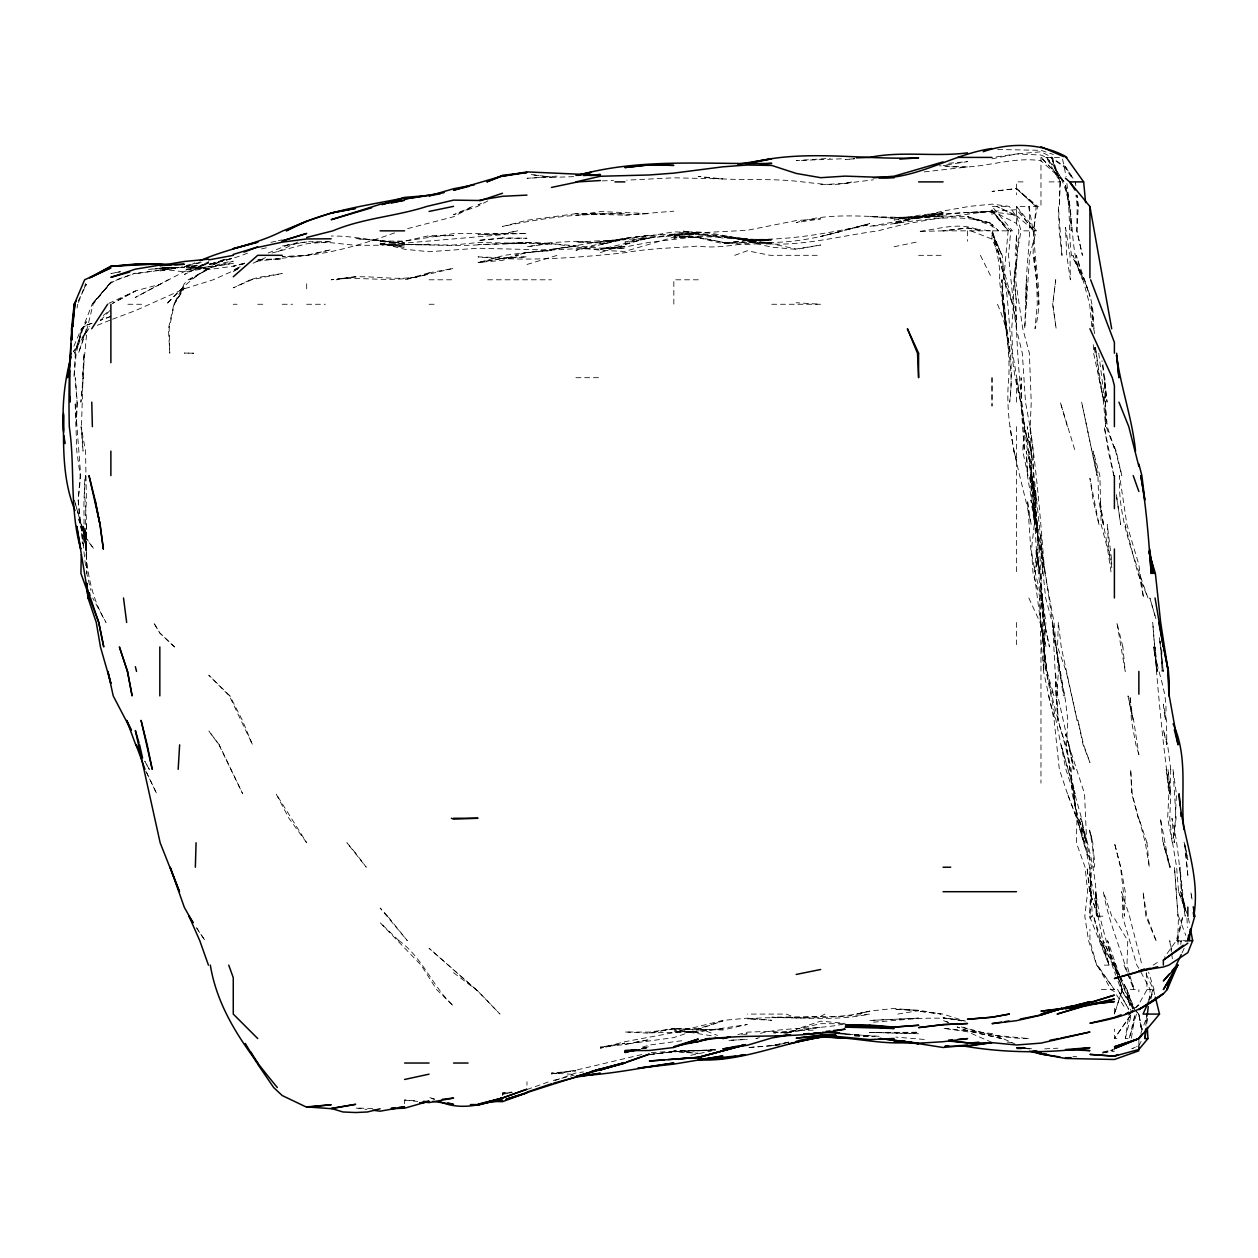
<?xml version="1.0" encoding="UTF-8"?>
<svg xmlns="http://www.w3.org/2000/svg" width="1258" height="1258" viewBox="0 0 1258 1258"><rect width="100%" height="100%" fill="white"/><g stroke="black" fill="none" stroke-linecap="round" stroke-linejoin="round"><path stroke-width="0.75" stroke-dasharray="5 3.75" d="M1178.007 944.412L1178.054 940.654L1177.881 944.412M1176.372 795.669L1174.201 842.75L1171.953 818.266C1179.973 850.518 1179.705 883.619 1185.178 916.17L1179.91 867.218L1181.215 891.702L1185.791 908.638M1187.819 940.654L1177.692 940.654L1178.494 916.17L1185.822 935.402M992.012 158.822L1016.495 153.963L1040.964 151.793L1052.301 157.407L1060.305 181.891L1059.252 206.359L1060.038 181.891L1051.499 157.407L1060.038 181.891L1046.404 157.407L1040.964 155.033L1016.495 153.963L994.386 157.14M1078.263 206.359L1076.927 195.069L1078.263 206.359L1076.974 230.843L1082.446 255.311L1076.754 230.843L1077.194 206.359L1075.952 195.069M943.217 230.843L918.592 231.456C938.908 229.333 960.326 221.031 980.092 230.843L967.544 227.997L943.06 230.843L967.544 227.997L990.565 230.843L992.012 231.912C1002.013 263.677 1012.596 295.504 1016.338 328.747L1022.329 353.215L1025.506 402.167L1030.003 426.651L1031.418 451.119L1041.844 549.023L1052.584 622.458L1057.695 720.362L1065.856 744.846L1071.156 769.314L1072.115 793.798L1078.373 818.266L1086.535 842.75L1078.924 818.266L1089.664 867.218L1092.321 916.17L1089.931 918.371L1091.221 891.702L1089.931 867.218L1090.623 891.702L1089.522 916.17L1109.006 965.122L1104.241 965.122M1145.834 1025.364L1146.51 1014.074M73.892 346.233L81.33 328.747L86.409 325.224L93.391 322.724L86.409 325.193L83.059 328.747L74.584 353.215L82.179 328.747L76.172 353.215L73.97 377.699L75.338 353.215L81.943 328.747L86.409 321.749L82.509 328.747L92.117 304.263L110.877 282.185L91.96 304.263L110.877 283.129L116.475 279.795L135.361 273.159L110.877 282.185L93.108 304.263L87.101 328.747L82.556 377.699L84.05 353.215L83.5 377.699L80.889 402.167L82.997 377.699L81.471 426.651L83.044 451.119L81.062 426.651L85.56 451.119L86.409 500.668C83.657 541.852 84.097 585.961 106.034 622.458L92.699 597.975M83.264 545.327C90.969 522.259 81.801 498.954 85.434 475.603L83.924 500.071L84.05 524.555L86.409 549.023L86.786 573.506L90.891 590.458M1016.495 402.167L1016.495 377.699L1028.682 451.119L1030.648 475.603L1037.111 524.555L1038.133 549.023L1035.397 573.506L1041.404 597.975C1044.093 630.95 1039.894 664.68 1054.047 695.894L1047.018 671.41L1034.202 573.506L1036.592 549.023L1039.517 573.506L1036.34 549.023L1033.494 500.071M1148.916 1000.896L1150.237 989.606L1139.748 969.997M1146.793 1023.493L1147.689 1015.961M1180.743 944.412L1181.215 940.654L1180.46 944.412M1040.964 578.664C1040.791 552.545 1036.891 526.001 1032.912 500.071M1136.461 1014.074L1129.275 1038.558L1135.015 1014.074L1131.382 1038.558L1125.297 1038.558L1129.039 1014.074M77.052 308.037L77.744 304.263M1177.692 940.654L1182.819 916.17L1176.309 940.654L1164.436 957.307M82.603 543.472L86.409 526.772M1150.897 999.009L1153.099 989.606L1148.774 1000.094M1125.297 1038.558L1131.398 1014.074L1114.399 1038.558L1118.818 1038.558M1025.081 206.359L1016.495 206.359L1036.309 230.843L1029.704 255.311L1024.72 328.747L1026.402 279.795L1026.198 304.263C1024.484 271.539 1032.032 239.083 1028.918 206.359L1040.964 206.359L1040.964 157.407L1062.114 157.407M1114.399 1008.24L1114.399 1014.074L1122.23 989.606L1118.724 976.412M1114.399 1014.074L1122.262 989.606L1114.399 965.122L1119.431 974.919M1140.817 1033.305L1147.909 1014.074M78.421 302.533L85.733 283.49M1150.127 998.333L1154.058 989.606L1148.57 972.12M1182.033 952.888L1184.501 947.636M78.248 300.961L86.409 284.402L83.358 289.356M1141.148 1041.42L1138.867 1045.713L1131.885 1048.7L1137.122 1046.467M1146.573 972.654L1147.029 989.606L1138.867 1004.167L1135.251 1007.878M1130.376 1015.599L1114.399 1038.558L1114.399 1029.06M100.483 320.491L110.877 309.484M88.831 328.747L73.42 351.642L86.409 330.823L78.468 353.215L86.409 328.794L89.491 326.341M1136.116 1007.516L1138.867 1004.89L1134.401 1007.957M108.786 303.382L135.361 291.101L112.512 303.398L135.361 290.897L159.829 284.387L184.313 271.571L208.781 262.749L184.313 274.511L208.781 261.601M103.235 315.506L107.826 311.89M81.33 328.747L86.409 325.193M1153.13 965.122L1160.426 960.625M233.265 271.586L239.791 267.891L213.2 279.795L184.313 288.805L135.361 310.616L112.622 319.186M159.829 284.387L135.361 297.423L168.289 279.795M487.805 200.934L477.568 206.359L453.54 214.709L472.882 206.359L453.54 216.769L406.476 228.925M824.918 1014.074L820.688 1016.322L796.204 1017.958L786.171 1014.074L747.252 1014.074M297.942 241.961L275.392 252.889M265.58 257.576L250.751 264.274M224.522 259.525L208.781 266.727L184.313 269.401L208.781 268.347L186.184 266.444L194.801 262.859M268.174 253.031L290.96 243.643M226.267 259.227L208.781 266.727L233.265 263.268L208.781 267.75L189.895 279.795L208.781 268.882L188.165 279.795L184.313 283.679L173.871 304.263L168.415 328.747L169.799 353.215L169.185 328.747L174.249 304.263L184.313 288.066L174.013 304.263L184.313 286.148L166.323 304.263C184.769 284.795 204.991 263.976 233.265 261.224L208.781 268.08L184.313 271.87L159.829 268.96L148.538 269.008M247.512 253.141C228.012 260.988 207.13 265.344 186.184 266.979M97.306 325.319L110.877 319.846M526.976 1089.538L551.444 1080.874M394.619 232.872C358.593 245.687 320.837 257.198 282.217 256.522L306.685 255.311L331.168 249.682L306.685 255.295L253.974 261.585M734.719 255.311L747.252 250.767L770.116 255.311L820.688 255.311M554.951 1080.528L575.928 1072.948L583.46 1071.958M224.522 259.274L208.781 264.84L233.265 257.969L208.781 264.416L186.184 266.35M600.396 252.575L649.348 236.929L673.832 235.545L649.348 237.951L600.396 249.257L624.88 246.489L600.396 248.361L624.88 248.628L600.396 248.078L551.444 243.643L600.396 250.279L624.88 251.427L673.832 237.102L698.3 237.164L722.784 242.228L698.3 237.731L673.832 235.199C706.681 228.909 738.839 241.961 771.736 239.916L747.252 239.397L722.784 236.394L747.252 240.655L771.736 239.869L747.252 240.467L722.784 243.266L747.252 240.577C690.044 229.145 631.563 233.123 575.928 250.279L624.88 239.193L649.348 235.325L624.88 237.982L600.396 244.618L624.88 238.501L600.396 241.961L624.88 239.649L600.396 241.583L551.444 249.556L575.928 246.159L504.379 255.311L478.024 262.655L502.492 258.393L478.024 262.45L502.492 260.375L518.296 255.311L502.492 258.771L526.976 256.805L502.492 257.686L478.024 256.899C527.212 261.617 576.085 257.859 624.88 252.732C649.128 248.298 673.801 248.046 698.3 246.049C723.067 249.823 746.953 240.482 771.736 243.014L747.252 241.52L771.736 247.181L796.204 249.367L820.688 245.011L796.204 248.99L771.736 243.8L722.784 236.724C772.035 244.021 821.521 234.664 869.64 224.427L845.156 230.214L869.64 223.562L820.688 236.535L842.986 230.843C811.976 239.429 779.41 245.703 747.252 240.467L771.736 239.507C738.54 243.926 706.634 225.528 673.832 234.287L698.3 232.683L673.832 231.849L649.348 235.875L624.88 242.134L649.348 238.171L575.928 242.039L600.396 242.967L575.928 241.3L551.444 242.574L526.976 246.788L551.444 243.313L526.976 242.417L478.024 244.697L526.976 243.297L551.444 244.115L526.976 242.527L502.492 243.753L526.976 243.297L478.024 242.542L453.54 244.996L404.589 244.602L380.12 240.152L355.637 238.611L404.589 243.014L380.12 241.08L404.589 241.127L453.54 233.658L526.976 233.501L478.024 234.727L502.492 233.799L517.4 230.843L502.492 234.696L380.12 245.231L355.637 245.326L331.168 242.731L308.572 242.008M272.027 253.015L306.685 243.785L331.168 241.63L308.572 241.756M526.976 264.463L557.325 255.311M642.366 1047.175L649.348 1045.036L683.251 1040.539M1102.165 1053.04L1112.654 1049.864M1103.109 1052.899L1114.399 1049.612M244.555 263.126L233.265 266.209L208.781 269.558L186.184 266.523M918.592 217.351L894.108 224.018C925.589 213.011 959.131 213.074 992.012 211.234L967.544 212.901L1016.495 209.693L1034.422 230.843L1016.495 215.621C984.181 208.199 951.064 214.174 918.592 217.304L943.06 214.599M201.249 262.482L184.313 267.089L135.361 273.615L182.426 266.696M737.848 1034.611L747.252 1032.158L771.736 1031.214L786.8 1033.243M759.407 1037.63L755.885 1038.558L759.407 1037.96M786.8 1032.928L796.204 1030.538L784.913 1032.991M624.88 244.146L649.348 237.951L673.832 234.617L698.3 233.611L673.832 238.218L698.3 232.84L747.252 230.308L796.204 220.575L820.688 218.845L796.204 222.635C844.275 207.743 894.469 223.782 943.06 213.734L918.592 216.643L894.108 217.587L918.592 217.036M553.331 1080.402L574.041 1075.228M244.555 263.441L233.265 266.209L244.555 263.693M641.816 1054.534L575.928 1070.181L551.444 1073.97L575.928 1070.81L551.444 1073.074L574.041 1074.426M641.816 1048.449L649.348 1046.64L641.816 1048.228M261.507 248.927L267.152 247.606M690.768 1055.305L711.478 1050.98M186.184 265.469L199.377 262.545M270.91 242.338L276.571 241.096M278.443 240.687L282.217 239.853M820.688 184.69L845.156 183.401L852.106 181.891C833.519 187.08 814.822 182.976 796.204 181.199C763.606 177.787 730.678 181.702 698.3 176.387L722.784 178.903L673.832 177.818L626.767 180.161M760.43 1033.321C788.216 1026.355 817.291 1030.176 845.156 1023.729L820.688 1023.682L796.204 1029.201L820.688 1021.166L845.156 1023.352M918.592 217.728L894.108 222.886L918.592 216.533L943.06 216.58L918.592 217.728L943.06 215.92L967.544 216.722L992.012 223.531C952.054 210.746 910.179 223.169 869.64 226.377L943.06 213.027L918.592 218.357L894.108 218.326L869.64 216.518L894.108 218.137L918.592 216.879L943.06 212.429L918.592 215.322L894.108 219.977L918.592 216.879L943.06 211.029L969.556 206.359L992.012 204.126L1009.262 206.359L1016.495 216.612L996.698 206.359L1016.495 215.495L1021.056 230.843C1015.379 261.475 1009.938 293.476 1016.495 324.375L1015.725 304.263C1016.951 369.915 1024.342 435.189 1034.815 500.071L1031.057 475.603L1035.853 524.555L1027.393 475.603L1026.292 451.119L1027.99 475.603L1022.754 451.119L1024.295 426.651L1021.465 402.167L1021.103 377.699L1021.37 402.167L1023.509 426.651L1031.245 451.119L1031.764 475.603L1036.749 500.071L1031.56 475.603L1028.84 451.119L1035.318 500.071L1034.642 524.555L1040.964 552.199L1045.65 597.975L1052.207 622.458L1055.604 646.926L1052.569 622.458L1063.356 695.894M176.78 267.467L159.829 270.989L178.667 267.482M894.108 246.757L918.592 241.646M788.672 1042.064L771.736 1045.571L747.252 1047.631L779.268 1045.194M1103.109 1051.845L1112.512 1049.974M120.296 271.697L110.877 273.536L120.296 271.807M788.672 1042.363L771.736 1045.697L784.913 1043.369M743.494 1034.532L747.252 1033.809L741.607 1034.689M511.912 1092.416L502.492 1094.224L506.266 1093.642M786.8 1033.054L820.688 1027.188L779.268 1033.117M641.816 1048.826L647.477 1047.82M304.813 242.086L282.217 246.049L306.685 241.945M897.803 1014.074L918.592 1010.646L894.108 1008.444L869.64 1011.117L856.336 1014.074L869.64 1011.228C837.718 1019.232 804.381 1018.099 771.736 1017.219L845.156 1016.228L869.64 1014.074C829.164 1022.848 787.964 1014.781 747.252 1018.98L771.736 1020.285L747.252 1018.162L722.784 1020.411L673.832 1032.629L624.88 1041.703L600.396 1048.15L624.88 1043.197L600.396 1047.081L624.88 1044.502L649.348 1039.611L624.88 1044.313L673.832 1037.598L722.784 1020.977L698.3 1028.604L673.832 1028.808L722.784 1030.003L747.252 1024.515L698.3 1031.859L649.348 1032.881L673.832 1028.667L698.3 1030.035L722.784 1028.934L698.3 1031.167L673.832 1031.733L698.3 1032.456L673.832 1029.815L715.252 1036.356M845.156 183.369L873.398 179.8M641.816 1048.622L647.477 1047.772M924.237 171.89L967.544 166.968L939.301 165.789M380.12 244.414L404.589 241.127L429.072 235.686L453.54 235.356L429.072 236.677M1103.109 1052.726L1114.399 1051.248M169.248 267.294L148.538 269.416M649.348 1054.802L673.832 1051.672L715.252 1049.549L698.3 1050.917L673.832 1050.917L715.252 1050.241M167.361 267.278L159.829 268.127L176.78 267.341M575.928 213.687L526.976 220.276L502.492 226.487C542.701 217.948 583.633 212.649 624.88 213.844L575.928 213.687L624.88 215.165L673.832 211.171M502.492 1095.498L502.492 1093.029L511.912 1092.054M854.575 158.744L845.156 159.577L854.496 158.744M948.721 163.273L967.544 161.622L943.06 165.427C976.177 172.44 1008.02 155.709 1040.964 160.725L1064.457 181.891L1040.964 157.407L1064.189 181.891L1046.562 157.407C1065.557 177.236 1071.391 204.221 1071.218 230.843L1069.882 206.359L1066.658 181.891M173.006 267.341L159.829 268.316L184.313 267.577L165.474 267.325M873.398 1022.125C904.109 1020.222 935.119 1014.766 965.657 1021.15L943.06 1017.675L961.898 1020.946M624.88 215.165L649.348 213.577L600.396 211.58L575.928 215.37L600.396 214.017M651.235 1052.584L673.832 1051.216L698.3 1053.323L673.832 1051.672L649.348 1054.424L673.832 1051.782L715.252 1049.974M745.381 1039.438L728.429 1040.397L747.252 1039.407M257.733 260.217L282.217 258.849L257.733 259.525M1044.738 1048.873L1057.915 1048.181M478.024 244.901C445.395 246.647 412.828 243.407 380.12 244.697L404.589 245.923L380.12 243.722L404.589 247.464L380.12 243.187L404.589 249.241L429.072 251.726L478.024 248.251L551.444 250.059L575.928 248.722L600.396 249.115L624.88 247.008L649.348 242.338L698.3 236.52L722.784 237.275M557.09 176.12L526.976 178.274L551.444 177.126L530.734 174.532L551.444 177.425L574.041 176.639M502.492 1093.029L511.912 1092.683M429.072 244.115C396.081 247.684 364.16 235.529 331.168 236.032M602.283 180.869L613.574 180.539M841.398 158.807L796.204 160.615L830.107 158.288M943.06 230.843L990.565 230.843M894.108 1032.551L918.592 1032.283L869.64 1032.393L918.592 1033.746L869.64 1032.393M813.155 1030.192L796.204 1030.349L771.736 1032.912L775.494 1033.164M997.673 149.498L1040.964 150.331L1053.308 154.467M1023.053 181.891L1016.495 181.891L1016.495 194.833M1049.078 181.891L1060.305 181.891M992.012 214.725L992.012 206.359L1009.262 206.359M1023.776 230.843L1036.309 230.843M918.592 255.311L943.06 255.311M429.072 279.795L453.54 279.795M487.554 279.795L551.444 279.795M698.3 279.795L673.832 279.795L673.832 304.263M127.891 304.263L142.83 304.263M233.265 304.263L237.133 304.263M257.733 304.263L263.63 304.263M282.217 304.263L292.564 304.263M306.685 304.263L325.335 304.263M429.072 304.263L437.784 304.263M771.736 304.263L820.688 304.263L796.204 302.738M575.928 377.699L600.396 377.699M1089.931 916.17L1092.321 916.17M1097.904 916.17L1104.933 916.17M1101.348 989.606L1114.399 989.606L1097.416 965.122L1110.924 989.606L1114.399 991.587M1130.25 989.606L1138.867 989.606L1138.867 991.807M1147.029 989.606L1154.058 989.606M1016.495 1048.779L1024.028 1048.873M924.237 1039.438L895.853 1037.095M372.588 1108.534L355.637 1107.984L366.943 1109.462M854.575 1035.994L862.107 1036.262M879.059 1036.309L845.156 1034.107M845.156 1034.516L852.688 1034.894M854.575 1034.988L873.083 1036.372M1072.98 1056.547L1076.738 1056.751M186.184 267.105L208.781 268.41L184.313 266.271M854.575 1035.601L865.866 1036.293M918.592 1010.803L894.108 1009.183L918.592 1010.205L941.015 1014.074L918.592 1011.18L943.06 1014.074L964.053 1020.804M845.156 1033.714L875.159 1036.356M404.589 1103.722L404.589 1100.042L417.766 1100.986M1007.076 1042.08L1012.721 1042.536M854.575 1035.287L869.64 1036.513M1016.495 1047.741L1029.673 1048.842L1016.495 1047.741L1020.254 1048.637M1176.309 940.654L1187.835 941.849M404.589 1100.042L417.766 1101.41M698.3 234.884L747.252 239.586L722.784 236.394L747.252 238.721L722.784 238.077L681.632 230.843L698.3 233.296L673.832 235.215L698.3 237.164L673.832 236.756L698.3 237.683L722.784 243.627L747.252 242.275L722.784 242.7L747.252 244.461L771.736 242.888L747.252 241.583C791.518 249.76 834.793 236.535 878.273 230.843C915.447 220.181 953.926 216.423 992.012 210.794L1016.495 223.405L1018.854 230.843L1015.583 279.795L1022.785 328.747L1029.374 353.215L1031.23 402.167L1030.192 426.651L1033.195 451.119L1033.274 475.603L1035.318 500.071L1034.296 524.555L1031.481 549.023L1033.054 573.506L1040.964 600.774L1044.14 622.458L1049.486 646.926L1044.376 622.458L1037.708 549.023L1035.397 573.506L1030.789 549.023L1027.44 500.071L1031.151 524.555C1021.292 476.122 1003.522 427.956 1008.806 377.699C1010.426 344.818 1003.035 312.393 999.481 279.795C1001.226 260.689 992.924 242.967 992.012 224.349L967.544 216.722L992.012 225.842L998.585 230.843L992.012 224.349M1018.382 1047.206L1031.56 1048.779M1018.382 1047.411L1024.028 1048.685M1141.934 1029.28L1138.867 1014.467L1134.291 1009.183M1022.141 1047.206L1027.786 1048.795M434.718 1099.052L429.072 1097.432L434.309 1099.429M1141.478 1029.264L1138.867 1014.42L1137.578 1014.074L1138.867 1014.074L1141.493 1031.025M1021.732 1047.411L1025.239 1048.59M1023.493 1047.254L1028.73 1049.109M698.3 1028.101L717.532 1035.413M970.799 230.843L992.012 239.067L999.292 255.311L1004.293 279.795L1002.217 255.311L992.012 233.107L1001.73 255.311L992.012 230.843L1012.438 230.843L992.012 206.359M992.012 1042.442L967.544 1031.812L943.06 1028.226L992.012 1033.541L1014.939 1044.014M1065.447 166.779L1073.389 178.872L1065.447 166.779L1050.933 157.407L1065.447 168.037L1072.492 178.809M1138.867 1014.467L1135.125 1009.482M453.54 972.686L478.024 991.162L499.961 1014.074L478.024 991.288L429.072 948.265L478.024 991.288M1040.964 585.457L1044.376 622.458L1040.964 577.799L1035.806 549.023L1043.873 622.458L1041.593 646.926L1043.747 671.41L1044.47 622.458L1042.332 597.975L1045.917 622.458L1044.109 646.926L1046.137 671.41L1065.872 769.314L1073.955 793.798L1076.974 818.266L1076.376 842.75L1085.072 867.218L1087.651 891.702L1084.805 916.17L1088.547 940.654L1096.677 965.122L1114.399 989.606M1134.056 1007.957L1121.161 989.606L1116.428 977.089M86.409 538.345L81.22 524.555L74.379 500.071L81.22 524.555L86.409 538.345L93.925 549.023L86.409 538.959L76.99 515.811M196.83 928.404L205.117 940.654L196.5 927.586M1133.206 1007.548L1121.161 989.606L1131.996 1007.548M1116.491 994.795L1125.91 1009.262M1138.867 968.361L1136.807 965.122L1122.45 916.17L1123.363 891.702L1120.548 867.218L1114.399 842.75L1120.768 867.218L1125.265 891.702L1124.353 916.17L1121.523 891.702L1129.527 916.17L1141.965 965.122M1118.724 974.573L1100.53 940.654L1114.399 967.544L1117.01 974.903M1119.589 976.239L1126.508 989.606L1130.69 1010.316M1120.265 976.538L1126.979 989.606L1134.417 1008.837M980.391 255.311L992.012 278.741M145.834 771.06L156.747 793.798L145.959 771.06M1133.285 1008.837L1126.916 989.606L1133.301 1008.837L1114.399 965.122L1122.23 989.606L1117.67 976.743M1146.069 973.865L1153.476 989.606L1154.875 995.251M1028.824 597.975L1040.052 622.458L1046.043 646.926L1040.964 622.679L1044.313 646.926L1040.964 622.458L1039.69 597.975L1040.964 646.926L1040.964 783.105M1127.561 973.865L1133.851 989.606L1126.979 965.122L1127.766 940.654L1114.399 918.403L1111.805 916.17L1103.345 891.702C1108.031 919.362 1119.337 945.167 1127.168 972.12M1127.954 973.865L1134.983 989.606M1132.735 1008.837L1124.385 989.606L1107.669 940.654L1112.151 965.122L1115.752 975.296M1067.492 793.798L1059.33 769.314L1054.125 720.362L1043.542 671.41L1044.517 646.926C1046.231 680.468 1056.107 712.688 1064.991 744.846C1074.804 783.105 1073.986 823.44 1089.931 860.079L1077.147 818.266L1073.184 793.798L1076.832 818.266L1067.492 793.798L1076.644 818.266L1083.814 842.75M1124.054 965.122L1126.853 972.12M1176.136 791.911L1172.959 769.314L1176.088 818.266L1172.566 842.75L1176.639 867.218L1178.557 891.702L1187.159 913.89M1178.557 891.702L1185.838 910.934M1109.1 965.122L1099.869 940.654L1093.564 916.17L1109.1 965.122L1102.779 940.654L1089.931 874.137L1090.623 891.702L1091.488 867.218L1086.723 842.75L1084.538 793.798L1068.671 744.846L1074.143 769.314L1057.789 695.894L1055.415 671.41L1055.871 695.894L1058.308 720.362L1056.783 695.894L1058.403 671.41L1054.031 622.458L1035.994 524.555L1035.916 500.071L1031.529 475.603L1030.962 451.119L1027.204 426.651L1031.245 451.119L1024.295 426.651L1024.264 451.119L1020.946 402.167L1012.643 353.215L1011.731 328.747L1013.461 304.263L1008.523 255.311L1010.74 230.843L992.012 211.706L1008.287 230.843L992.012 210.133L1008.13 230.843L1003.68 279.795L1012.643 304.263L1004.969 279.795C1011.023 320.507 1008.979 362.351 1021.024 402.167M1138.867 573.506L1143.553 597.975L1138.867 564.638L1126.916 524.555L1119.526 475.603C1117.639 518.28 1134.401 558.395 1147.988 597.975L1137.908 573.506L1125.218 524.555M997.452 304.263C1011.29 335.053 1013.413 369.019 1009.671 402.167C1015.725 360.889 1000.314 320.837 1002.563 279.795L1003.098 304.263L1006.085 328.747M1067.413 426.651L1060.29 402.167L1075.15 451.119M1068.954 744.846L1065.447 734.106L1068.938 744.846L1073.137 769.314M1185.571 908.638L1180.491 891.702L1185.429 910.525M1155.913 618.7L1149.859 597.975L1155.835 618.7M1013.885 451.119L1016.495 460.412L1013.901 451.119L1010.111 426.651M1048.512 695.894L1055.258 720.362M1096.677 965.122L1089.931 940.654L1089.931 929.285M1062.585 159.153L1066.139 176.607M1089.931 831.931L1092.809 842.75L1093.611 867.218C1098.706 869.372 1083.248 803.107 1092.809 842.75M1118.22 974.541L1115.72 965.122L1103.077 940.654L1114.399 964.917L1106.144 940.654L1099.696 916.17L1095.576 891.702L1096.221 916.17C1098.533 882.613 1089.853 850.172 1080.732 818.266L1086.157 842.75L1081.534 818.266L1061.092 744.846L1075.04 793.798L1069.787 769.314L1066.359 744.846L1067.853 720.362L1065.447 700.439L1056.075 646.926M1094.02 328.747L1091.567 304.263L1092.604 326.86C1096.3 300.756 1083.327 277.42 1071.486 255.311C1068.073 231.991 1071.171 208.199 1065.447 185.178L1065.447 185.398C1075.024 216.234 1068.891 249.902 1082.651 279.795L1072.838 255.311L1084.585 279.795L1089.931 296.369L1076.25 255.311L1089.68 304.263L1091.818 326.891M1093.705 328.747L1094.869 334.392M1111.852 564.087L1108.754 549.023L1107.26 524.555L1111.679 560.329M1171.67 950.057L1169.736 940.654L1171.387 951.944M1004.293 279.795L999.324 255.311L992.012 231.912L992.012 239.067M1064.488 695.894L1059.629 671.41L1056.39 646.926M1111.836 567.861L1098.659 500.071L1097.935 475.603L1093.108 451.119L1099.869 475.603L1101.159 524.555L1107.575 549.023L1111.254 573.506M86.409 532.15L86.487 549.023L82.949 524.555L86.409 553.111L86.173 549.023L86.786 573.506L86.409 546.554L86.487 549.023L81.613 524.555L86.409 546.853L79.914 524.555L78.2 500.071L80.182 475.603L76.785 451.119L75.103 402.167L80.716 475.603L78.2 500.071L85.764 567.861M1185.366 846.477L1187.835 859.56L1183.369 838.976M1188.417 918.057L1189.486 923.702M1065.447 185.398L1069.017 206.359M1028.918 206.359L1033.085 230.843L1016.495 206.359L1016.495 208.686M1192.065 899.218L1190.87 891.702L1191.986 901.105M1033.416 500.071L1029.626 475.603L1034.642 524.555L1030.884 500.071L1037.048 524.555L1038.133 549.023M1159.263 637.523L1160.426 645.055L1160.033 641.281M1006.258 328.747L1010.001 353.215L1001.289 279.795L1006.258 328.747L1004.403 304.263M1171.67 953.831L1172.487 959.477M1036.623 279.795L1033.101 255.311L1033.604 230.843L1036.183 206.359L1016.495 188.653L992.012 191.405L1016.495 188.511L1035.759 206.359L1016.495 188.653L1037.787 206.359C1026.355 246.678 1046.86 288.554 1035.004 328.747L1037.268 304.263L1036.623 279.795L1033.997 255.311L1039.029 304.263M1102.889 364.521L1107.087 402.167L1101.977 360.747M1030.003 426.651C1037.142 475.398 1040.948 524.492 1044.753 573.506M1116.444 494.614L1120.689 524.555L1116.444 496.25M1098.753 353.215L1104.886 402.167L1105.625 426.651L1103.486 402.167L1095.498 347.57L1098.894 377.699L1104.099 402.167L1093.627 353.215L1093.265 343.811M1159.813 641.281L1163.351 671.41L1160.709 646.926L1162.125 671.41L1161.732 646.926M1040.964 535.468L1041.828 549.023M81.204 524.555L82.305 543.377M1146.62 1015.961L1147.06 1023.493M1094.727 347.57L1095.026 353.215L1094.79 347.57M1186.986 918.073L1187.363 927.571M1138.867 1040.303L1138.867 1045.555M1040.964 573.506L1040.964 600.774M1016.495 209.693L1016.495 223.405M1016.495 426.651L1016.495 573.506M1016.495 622.458L1016.495 644.631M967.544 230.843L967.544 241.222M526.976 1081.754L526.976 1085.198M306.685 283.773L306.685 289.639M86.409 524.555L86.409 549.023M992.012 377.699L992.012 405.972L992.012 377.699M1170.742 769.314L1170.113 793.798L1167.99 769.314L1170.742 793.798L1169.751 818.266L1172.346 842.75L1167.66 818.266L1168.871 793.798L1166.229 769.314L1169.736 793.798C1161.873 736.921 1156.888 679.76 1152.737 622.458L1156.668 671.41L1155.033 646.926L1157.69 671.41L1153.492 646.926C1156.904 671.709 1169.405 694.668 1165.128 720.362L1163.351 704.213L1166.528 720.362L1166.826 744.846L1163.351 729.907L1167.597 744.846L1170.742 769.314M1058.324 622.458L1057.553 646.926L1066.186 671.41L1077.131 720.362L1061.202 646.926L1058.324 622.458M77.052 402.167L76.219 426.651L77.257 402.167L75.244 377.699L77.052 402.167M1016.495 235.325L1015.19 255.311L1016.495 255.311L1016.495 235.325M1016.495 259.856L1014.231 279.795L1016.495 303.351L1014.231 279.795L1016.495 259.856M1055.729 279.795L1052.789 304.263L1056.17 328.747L1052.679 304.263L1055.729 279.795M240.247 266.759L233.265 270.25L240.247 266.775M481.515 203.198L478.024 204.881L481.515 203.214M250.342 279.795L233.265 287.846L251.569 279.795L282.217 273.489L257.733 277.515L250.342 279.795M110.877 316.434L100.388 320.208L110.877 316.434M429.072 272.797L404.589 279.795L453.54 268.363L429.072 272.797M429.072 273.458C397.481 284.858 363.782 275.36 331.168 279.795L355.637 276.744L336.546 279.795C366.99 271.193 398.99 284.906 429.072 273.458M526.976 252.465L515.198 255.311L526.976 252.701L551.444 250.499L526.976 252.465M673.832 1028.667L649.348 1033.211L624.88 1031.985L649.348 1032.095L673.832 1028.667M502.492 237.856L478.024 240.467L502.492 238.328L526.976 238.249L502.492 237.856M918.592 1018.131L869.64 1020.458L918.592 1018.131M193.559 353.215L184.313 353.058L193.559 353.215M1028.384 1038.558C1005.362 1038.416 982.341 1033.966 960.546 1026.701L992.012 1035.004L1028.384 1038.558M1001.635 1038.558L967.544 1030.837L957.055 1026.937L967.544 1030.742L1001.635 1038.558M948.312 1022.361L943.06 1020.505L948.312 1022.361M174.563 646.926L159.829 633.089L153.523 622.458L159.829 632.963L174.563 646.926M398.912 940.654L380.12 922.649L421.131 965.122L436.683 989.606L453.54 1006.085C432.406 986.571 423.002 957.936 398.912 940.654M229.899 695.894L208.781 675.153L229.381 695.894L252.559 744.846L242.401 720.362L229.899 695.894M387.668 916.17L380.12 908.04L407.325 940.654L387.668 916.17M355.637 853.144L346.909 842.75L366.267 867.218L355.637 853.144M219.269 744.846L208.781 730.945L219.002 744.846L242.668 793.798L219.269 744.846M306.685 842.75L288.947 818.266L276.052 793.798L306.685 842.75M1128.693 1009.183L1117.654 989.606L1128.646 1009.183M149.277 769.314L144.78 761.153L149.277 769.314M1156.086 940.654L1145.865 916.17L1143.003 891.702L1146.84 916.17L1156.086 940.654M1089.931 762.458L1083.107 744.846L1077.933 720.362L1083.594 744.846L1089.931 762.458M1114.399 448.335L1106.175 426.651L1104.728 377.699L1105.2 402.167L1107.26 426.651L1114.399 448.335M1116.16 451.119L1114.399 446.433L1121.822 475.603L1116.16 451.119M1097.872 916.17L1089.601 891.702L1087.006 867.218L1089.774 891.702L1097.872 916.17M1146.966 842.75L1138.867 818.266L1145.33 842.75L1149.309 867.218L1146.966 842.75M1138.867 754.548L1135.927 744.846L1131.398 720.362L1129.936 695.894L1132.986 720.362L1128.001 695.894L1133.662 720.362L1138.867 754.548M1170.255 867.218L1163.005 842.75L1160.426 818.266L1169.594 867.218L1163.351 842.75L1170.255 867.218M1138.411 818.266L1131.697 793.798L1130.659 769.314L1132.263 793.798L1138.411 818.266M1122.875 646.926L1116.837 622.458L1125.234 671.41L1122.875 646.926M1098.989 524.555L1093.06 500.071L1089.931 478.26L1098.989 524.555M1097.102 475.603L1081.644 402.167L1097.102 475.603M1113.865 475.603L1108.235 451.119L1104.288 426.651L1113.865 475.603M1040.964 549.023L1035.633 524.555L1035.617 500.071C1035.68 524.838 1043.558 548.677 1042.74 573.506L1040.964 549.023M1187.835 875.301L1184.674 842.75L1187.835 875.301M1066.045 230.843L1065.447 227.336L1066.768 255.311L1070.354 279.795L1069.992 255.311L1066.045 230.843M1103.392 524.555L1099.979 500.071L1103.329 524.555M1075.826 185.649L1075.386 181.891L1075.857 185.649M1061.988 255.311L1059.205 230.843L1058.371 206.359L1061.988 255.311M1178.023 916.17L1174.469 867.218L1178.023 916.17M1096.866 916.17L1095.576 891.702L1096.866 916.17"/><path stroke-width="1.5" d="M71.517 340.037L71.533 328.747L74.191 304.263L76.235 300.961M81.251 554.684L80.937 573.506L88.595 594.578M71.832 340.037L72.131 328.747L71.344 340.037M195.352 867.218L196.075 842.75M69.819 370.166L69.913 402.167L70.212 396.522M63.56 415.36C63.356 447.313 62.617 480.493 75.04 510.575M63.545 413.473L63.529 432.296M1193.26 906.751L1194.77 916.17L1193.763 916.17C1201.107 874.184 1181.482 835.17 1179.076 793.798L1180.035 805.089M178.18 769.314L179.642 744.846M1147.28 1027.251L1147.941 1038.558L1145.032 1038.558L1145.598 1029.138M71.077 343.811L70.008 364.521L67.476 377.699L70.92 353.215M1189.345 940.654L1190.257 929.347M1147.39 1014.074L1148.255 1006.542M1145.032 1038.558L1146.132 1029.138M1188.637 934.993L1187.835 940.654L1194.77 916.17M71.077 356.989C64.378 380.797 62.035 405.752 63.482 430.409M1168.415 983.945L1166.952 989.606L1170.852 977.356M1190.54 929.347L1192.663 940.654L1187.835 952.652L1168.886 965.122L1163.351 967.009L1138.867 970.909L1150.174 968.235M1148.554 1001.84L1143.035 1014.074L1159.53 1014.074L1155.331 997.138M1181.199 954.633L1176.23 965.122L1178.101 965.122L1163.351 980.973L1169.531 973.771M1177.787 965.122L1163.351 989.606L1177.645 965.122L1167.22 989.606L1163.351 993.867L1138.867 1009.687L1163.351 993.584C1142.594 1011.212 1116.255 1018.713 1089.931 1023.241L1114.399 1017.439L1121.193 1014.75M91.708 328.747L107.622 304.263M1138.616 1038.558L1114.399 1048.606L1138.867 1038.558L1142.107 1033.966M1138.867 1038.353L1141.022 1035.318M1117.89 1054.676L1114.399 1056.17L1089.931 1054.408L1114.399 1056.138L1138.867 1049.486L1147.941 1038.558M1159.53 1014.074L1139.103 1038.558L1114.399 1046.766L1138.867 1038.699M1172 970.893L1176.938 965.122M1132.829 1010.363L1129.197 1014.074L1131.964 1011.448M233.265 276.791L257.733 255.311L282.217 255.311M1163.351 965.122L1163.351 960.137L1183.243 945.277M1163.351 960.137L1187.835 943.233M1125.438 1014.074L1128.803 1012.155M91.299 277.106L110.877 266.366L135.361 264.038L159.829 264.306L135.361 264.494L110.877 266.35L89.664 277.656M331.168 212.995L355.637 208.388L331.168 213.011L306.685 221.219L286.337 230.843C322.567 210.872 364.631 205.998 404.589 197.852L382.007 204.582L404.589 197.396L429.072 195.415L404.589 199.016L444.137 192.647M89.9 277.735L110.877 267.875L84.632 279.795L74.253 304.263L72.728 326.86L74.898 304.263C69.505 344.834 68.372 385.892 69.284 426.651C75.276 467.284 69.284 509.128 80.748 549.023L76.801 526.442M1138.867 971.38L1144.214 969.022M1114.399 1056.138L1117.89 1054.644M551.444 1083.751L526.976 1092.117M306.685 221.219L282.217 231.173C256.129 244.602 226.723 248.801 200.038 260.752M243.989 252.119L257.733 246.993L233.265 254.431M983.284 151.683C1009.781 142.453 1040.366 142.972 1065.447 156.322L1083.641 181.891L1085.607 202.601M1138.867 1050.792L1114.399 1059.488L1065.447 1058.465L1040.964 1053.921L1032.236 1050.965M626.626 1061.972L649.348 1054.11L624.66 1063.026L575.928 1076.518L600.396 1069.048L506.266 1099.225M479.77 200.824L502.492 193.245M233.485 255.311L208.781 259.919M624.88 1062.57L590.993 1071.8M282.217 240.986L306.685 233.453L282.217 240.828M505.999 1099.256L526.976 1092.809L502.492 1101.662L489.315 1101.363M633.623 1049.848L624.88 1052.506L636.171 1049.801L624.88 1050.634L649.348 1050.493L673.832 1047.489L698.3 1039.061L673.832 1046.593L698.3 1041.42L687.01 1042.992M1136.996 971.931L1114.399 978.52L1157.706 966.71M1088.044 1004.623L1057.082 1014.074L1089.931 1004.482L1065.447 1008.633L1089.931 1005.189L1114.399 999.072L1091.802 1004.073M943.06 161.92L894.108 176.199L873.398 177.818M129.7 272.058L110.877 277.31L135.361 269.165L159.829 265.108L184.313 264.259L174.893 264.793M992.012 148.491C953.014 153.995 918.765 178.463 879.059 177.991M1061.689 1008.318L1040.964 1014.074L1089.931 1001.683L1065.447 1008.429L1040.964 1011.133L1063.56 1008.303M577.815 175.349C640.747 157.675 707.138 164.641 771.736 163.367L760.43 164.2M371.645 207.79L331.168 219.694L380.12 204.315L404.589 200.226L391.411 203.041M553.331 1083.248L575.928 1077.194L600.396 1073.263L581.573 1075.7C612.709 1073.923 643.042 1067.444 673.832 1063.026L638.058 1068.215M728.429 1037.079L722.784 1038.558L730.316 1037.095M380.12 1108.785L367.493 1111.978L355.637 1112.528L342.994 1111.978L331.168 1108.408L355.637 1104.32L331.168 1108.675L306.685 1106.883L331.168 1104.744L306.685 1107.229L282.217 1095.545L273.646 1087.51L257.733 1064.221M468.605 186.467L453.54 190.21L502.492 175.916L486.862 181.891L502.492 175.302L526.976 172.519L502.492 176.183L526.976 171.89L600.396 175.192L590.993 175.507M306.685 237.463L332.883 230.843C363.075 218.043 396.144 216.455 427.06 206.359L453.54 200.116L478.024 200.478L502.492 196.295L526.976 195.1M575.928 181.891L600.396 176.262L649.348 174.972L673.832 173.117L722.784 166.827L747.252 165.018L771.736 165.443L796.204 173.431L820.688 177.692L845.156 176.12L894.108 177.834M577.815 175.444L590.993 172.503M700.203 1040.618L709.669 1038.558L698.3 1041.655L687.01 1043.118M404.589 1079.474L429.072 1074.159M1060.494 1038.196L1089.931 1032.016L1040.964 1043.118L1016.495 1044.989L992.012 1042.662L967.544 1043.291L978.834 1042.174M257.733 247.401L282.217 242.165L306.685 238.957L331.168 238.784M551.444 187.442L577.847 181.891L600.396 180.539M1065.447 1008.067L1089.931 1002.878L1114.399 995.125L1089.931 1002.563L1076.738 1005.111M429.072 211.438L453.54 206.359M575.928 175.428L590.993 172.33M796.204 974.447L820.688 969.493M590.993 1071.69L624.88 1063.026L600.396 1069.945L623.197 1063.026L594.751 1070.464M1020.254 1019.027L1040.964 1014.939L1061.862 1008.413L1040.964 1015.143L1016.495 1020.694L992.012 1023.635L1001.431 1022.156M796.204 1041.388C834.117 1029.815 872.832 1046.357 911.059 1042.237M1049.911 1040.287L1058.843 1038.558M737.848 1046.043L722.784 1048.952L747.252 1045.272L771.736 1037.976L790.559 1034.736M741.607 1045.319L745.381 1044.58M1065.447 1007.281L1072.98 1005.834M820.688 1037.048L788.672 1043.747M474.25 184.847L453.54 188.747L429.072 195.871L440.363 193.779M700.03 1040.728C739.814 1033.164 780.793 1038.793 820.688 1032.661L813.155 1033.227M419.653 1102.873L429.072 1101.175L404.589 1108.204L391.411 1108.675M636.171 1049.832L624.88 1051.83L639.945 1049.77M741.607 1045.508L745.381 1044.863L698.3 1057.38L649.348 1061.013L664.413 1059.881M737.848 164.248L771.736 158.822L747.252 163.713C803.39 148.35 861.478 160.301 918.592 157.848L899.769 159.106M1005.205 1021.559L1008.963 1020.961M419.653 1103.235L429.072 1101.772L423.427 1101.379M638.058 1068.121L673.832 1064.126L722.784 1055.981L698.3 1059.896C745.994 1062.271 789.159 1038.872 835.752 1035.554L828.22 1035.79M735.961 1056.028L713.365 1058.245M739.72 1055.493L745.381 1054.707L722.784 1058.465L698.3 1058.843L703.961 1058.607M775.494 1036.513L779.268 1036.01M783.026 1035.507L788.672 1034.752M1091.802 1004.261L1114.399 1001.588L1091.802 1003.884M826.333 1031.387L830.107 1030.947M833.865 1030.491L845.156 1029.17L820.688 1033.431L803.736 1034.17M967.544 1045.555L992.012 1042.662L967.544 1046.169L944.947 1046.294L948.721 1046.058M811.394 1037.929L820.688 1036.875M442.25 1099.319L453.54 1098.077L429.072 1102.59L423.427 1102.008M208.781 259.132L184.313 261.491L159.829 265.627L169.248 265.108M391.411 1108.062L395.185 1107.716M398.943 1107.37L404.589 1106.851L380.12 1111.191L372.588 1110.201M967.544 152.847C935.009 157.156 902.049 150.74 869.64 157.392L856.462 157.863M589.106 175.46L600.396 174.516L583.46 175.538M705.156 1038.809L722.784 1037.63M948.721 1040.052L952.479 1039.753M958.124 1039.328L967.544 1038.605L943.06 1041.734L918.592 1043.197L880.474 1038.558L887.22 1039.281M803.736 1033.934L809.397 1033.51M668.187 1059.598L698.3 1057.38L745.381 1044.722L698.3 1057.491L673.832 1059.157M110.877 266.366L159.829 263.677L171.135 264.872M824.446 1035.963L820.688 1036.136L835.752 1035.853M958.124 1045.665L967.544 1045.272L943.06 1047.489L901.64 1040.979M830.107 1034.689L796.204 1038.149L820.688 1035.192L835.752 1034.705M494.96 1100.514L502.492 1100.263L478.024 1104.178L502.492 1097.967L526.976 1089.239C499.646 1098.36 467.913 1114.399 439.561 1101.41M894.108 1038.479L869.64 1039.58L820.688 1034.862L828.22 1034.721M869.64 1026.512L845.156 1027.141L894.108 1028.509L877.172 1027.126M1065.447 1057.711L1071.093 1057.664M957.888 157.407L992.012 157.407M1065.447 157.407L1066.831 157.407M614.989 181.891L624.88 181.891M918.592 181.891L943.06 181.891M1083.641 181.891L1069.63 181.891L1065.447 178.211M380.12 230.843L404.589 230.843M74.191 304.263L75.008 304.263M453.54 818.266L478.024 818.266L453.54 819.115L451.433 818.266M943.06 867.218L950.702 867.218M943.06 891.702L1016.495 891.702M1188.323 940.654L1192.663 940.654M404.589 1063.026L429.072 1063.026M453.54 1063.026L468.055 1063.026M903.527 1041.608L894.108 1041.545L918.592 1043.684L899.769 1040.853M470.492 1104.571L478.024 1104.618L502.492 1097.967L478.024 1105.247L470.492 1105.011M826.333 1037.237L845.156 1037.866L830.107 1037.252M822.575 1032.189L845.156 1033.856M948.721 1041.026L967.544 1042.819L952.479 1041.074M879.279 1038.558L886.701 1039.281M890.412 1039.643L894.108 1040.004L890.664 1039.643M1042.851 1053.606L1046.625 1054.031M1082.399 1049.77L1089.931 1050.65L1065.447 1049.549L1089.931 1047.662C1047.977 1053.371 1005.551 1053.229 963.77 1046.011M1059.802 1056.893L1040.964 1054.141L1029.673 1051.138M901.64 1041.105L918.592 1043.59L880.317 1038.558M432.831 1101.332L453.54 1104.43L447.895 1102.81M833.865 1032.142L839.511 1032.991M1035.318 1051.232L1040.964 1052.49L1035.318 1050.917M1033.982 1050.949L1040.964 1053.402M1040.964 146.746L1063.702 156.652M257.733 1038.558L233.265 1014.074L233.265 977.639L228.736 965.122M210.322 965.122C218.027 1012.486 247.496 1051.562 277.326 1087.51M192.694 922.287L184.313 907.317L170.16 867.218L179.485 891.702L160.143 842.75L135.361 730.584L139.088 743.053M1075.071 190.052L1069.63 181.891L1089.931 206.548L1111.679 328.747M193.276 922.696L188.967 916.17L199.77 940.654L208.435 965.122M250.562 1051.609L257.78 1063.026M245.294 1043.448L256.962 1063.026M140.298 752.992L135.361 743.824L126.728 720.362L131.43 730.112M137.845 748.101L136.084 744.846L144.984 769.314M131.068 730.112L113.22 695.894L107.889 671.41L110.877 683.393L100.451 646.926L96.268 622.458L88.013 597.975L86.409 583.083L87.227 586.81M1089.931 328.747L1112.292 377.699L1114.399 385.687L1114.399 426.651M1118.96 402.167L1128.788 426.651L1138.867 466.451M1090.639 279.795L1114.399 342.38L1114.399 353.215M1133.206 475.603L1138.867 491.501M90.497 597.975L98.8 622.458L103.754 646.926L98.706 622.458L89.554 597.975L86.409 584.718L76.754 526.442M1173.101 723.853C1188.558 757.489 1180.334 794.112 1183.841 829.557M1149.01 552.529L1155.394 573.506L1160.662 622.458L1168.226 671.41L1169.248 695.894L1178.086 744.846L1174.343 729.782M1150.441 558.442L1154.451 573.506L1149.152 550.91L1149.655 554.684M1138.867 463.998L1141.871 475.603L1144.843 500.071L1140.77 475.603C1146.51 507.933 1148.743 540.767 1151.149 573.506L1149.655 549.023L1152.8 573.506L1150.284 558.442M95.089 500.071L89.004 475.603L100.058 524.555L103.345 549.023L100.058 524.555L95.089 500.071L99.995 524.555M135.361 666.677L136.54 671.41M139.607 744.846L142.579 758.024M89.381 592.581L90.136 596.182M1167.864 669.523L1163.556 646.926L1168.478 671.41L1168.839 695.894L1168.226 671.41M1158.807 622.458L1163.351 646.926L1155.048 597.975M1135.534 451.119C1132.279 418.505 1120.784 387.527 1116.522 355.102L1118.928 377.699L1116.664 353.215M123.504 597.975L126.665 622.458M1193.323 912.412L1193.763 916.17M63.954 436.07L64.787 443.602L64.079 436.07M1180.68 812.621L1180.995 816.379M91.771 402.167L92.369 426.651M1187.835 907.112L1187.835 916.17M1138.867 671.41L1138.867 694.164M1138.867 1046.546L1138.867 1049.486M1114.399 475.603L1114.399 508.625M1114.399 549.023L1114.399 597.975M1089.931 206.548L1089.931 277.845M159.829 646.926L159.829 695.894M110.877 304.263L110.877 362.713M110.877 451.119L110.877 475.603M257.733 242.149L233.265 248.659L257.733 242.149M1009.325 1014.074L992.012 1017.219L967.544 1019.263L992.012 1017.219L1009.325 1014.074M943.06 1024.594L918.592 1027.597L943.06 1024.641L967.544 1023.525L943.06 1024.594M649.348 164.767L624.88 167.566L649.348 164.877L673.832 165.396L649.348 164.767M918.592 1025.27L894.108 1027.094L869.64 1026.292L894.108 1027.094L918.592 1025.27M869.64 1025.034L845.156 1024.72L894.108 1027.094L869.64 1025.034M918.592 353.215L907.38 328.747L917.507 353.215L918.592 377.699L918.592 353.215M127.498 671.41L119.4 646.926L127.451 671.41L132.121 695.894L127.498 671.41M147.202 744.846L141.069 720.362L152.218 769.314L147.202 744.846M88.013 597.975L86.849 583.555L88.013 597.975"/></g></svg>
